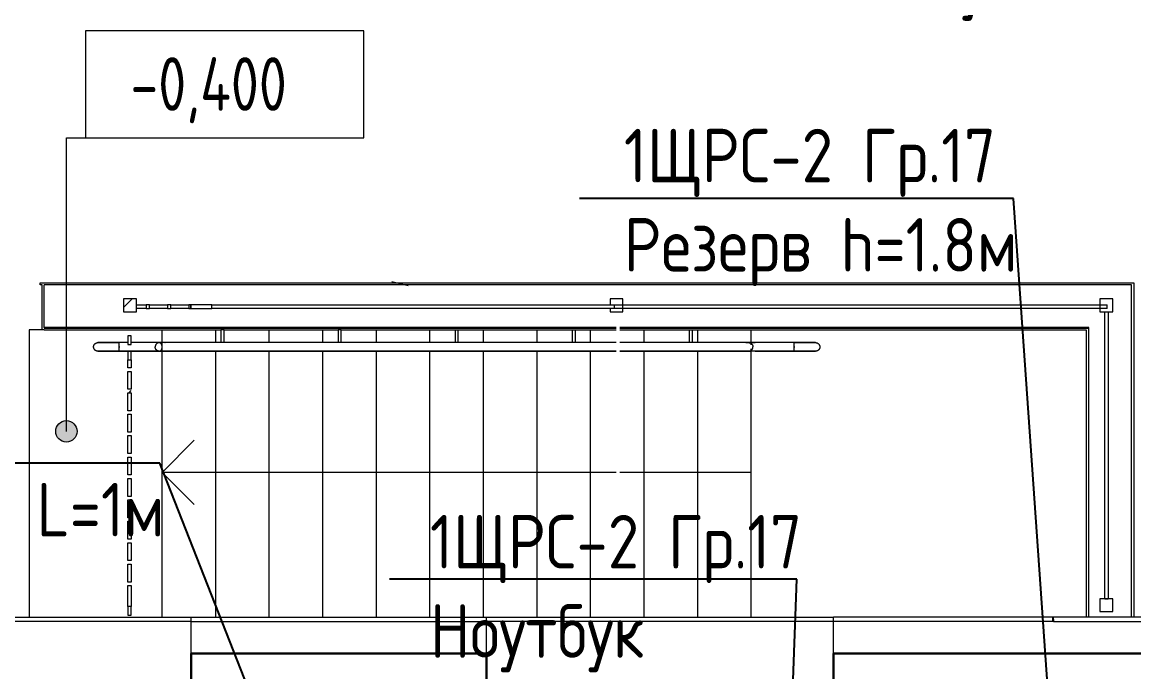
# Model space of a CAD drawing. Header units: millimetres. Extents: x -32 to 417638015, y -35 to 175284279.
# Drawn here: x 202696 to 207884, y 72335 to 75368 of the extents above; entities that cross this region are included whole.
import ezdxf
from ezdxf import colors
from ezdxf.entities.mleader import LeaderData, LeaderLine
from ezdxf.math import Vec2, Vec3

# ---------------------------------------------------------------- set-up
doc = ezdxf.new("R2010")
doc.units = ezdxf.units.MM
doc.layers.add('_ЭМ_Надписи', color=7, linetype='Continuous')
for name, color, linetype, lineweight in [('Аннотация', 7, 'Continuous', 18), ('Лестницы', 7, 'Continuous', 9), ('Ограждение', 7, 'Continuous', 9), ('Отметки', 7, 'Continuous', 9), ('Перекрытие', 7, 'Continuous', 18), ('Стены внутренние', 7, 'Continuous', 18), ('Стены наружные', 7, 'Continuous', 18), ('Стены несущие', 7, 'Continuous', 30), ('Стены отделка', 7, 'Continuous', 30), ('Стены штриховка', 7, 'Continuous', 9), ('Стрелки вверх', 7, 'Continuous', 18), ('ШТРИХОВКА', 252, 'Continuous', 15)]:
    doc.layers.add(name, color=color, linetype=linetype, lineweight=lineweight)
doc.styles.add('GOST Common_3', font='GOST_Common.ttf', dxfattribs={"width": 0.8, "height": 350})
doc.styles.add('ЭОМ', font='isocpeur.ttf', dxfattribs={"width": 0.85, "height": 250})
pattern_1 = [(45, (557.2, 188.9), (-106.066, 106.066), [])]

# ---------------------------------------------------------------- blocks, each defined once
blk = doc.blocks.new('1 этаж')
at = {"layer": 'Ограждение'}
h = blk.add_hatch(dxfattribs=at)
h.set_pattern_fill('FP_23', color=8, style=0, pattern_type=2)
h.set_pattern_definition(pattern_1)
h.paths.add_polyline_path([(34091.529, 22436.836), (34091.529, 22496.836), (34031.529, 22496.836), (34031.529, 22436.836)])
h = blk.add_hatch(dxfattribs=at)
h.set_pattern_fill('FP_23', color=8, style=0, pattern_type=2)
h.set_pattern_definition(pattern_1)
h.paths.add_polyline_path([(34067.571, 21020.441), (34067.571, 21060.441), (34051.571, 21060.441), (34051.571, 21020.441)])
h.paths.add_polyline_path([(34064.176, 22211.77), (34067.571, 22211.77), (34067.571, 22251.77), (34051.571, 22251.77), (34051.571, 22211.77)])
h.paths.add_polyline_path([(34051.571, 22284.303), (34067.571, 22284.303), (34067.571, 22324.303), (34051.571, 22324.303), (34051.571, 22292.443)])
h = blk.add_hatch(dxfattribs=at)
h.set_pattern_fill('FP_23', color=8, style=0, pattern_type=2)
h.set_pattern_definition(pattern_1)
h.paths.add_polyline_path([(34067.571, 21158.441), (34067.571, 21174.441), (34051.571, 21174.441), (34051.571, 21158.441)])
h.paths.add_polyline_path([(34067.571, 21258.441), (34067.571, 21274.441), (34051.571, 21274.441), (34051.571, 21258.441)])
h.paths.add_polyline_path([(34067.571, 21358.441), (34067.571, 21374.441), (34051.571, 21374.441), (34051.571, 21358.441)])
h.paths.add_polyline_path([(34067.571, 21458.441), (34067.571, 21474.441), (34051.571, 21474.441), (34051.571, 21458.441)])
h.paths.add_polyline_path([(34067.571, 21558.441), (34067.571, 21574.441), (34051.571, 21574.441), (34051.571, 21558.441)])
h.paths.add_polyline_path([(34067.571, 21658.441), (34067.571, 21674.441), (34051.571, 21674.441), (34051.571, 21658.441)])
h.paths.add_polyline_path([(34051.571, 21758.441), (34067.571, 21758.441), (34067.571, 21774.441), (34051.571, 21774.441)])
h.paths.add_polyline_path([(34067.571, 21858.441), (34067.571, 21874.441), (34051.571, 21874.441), (34051.571, 21858.441)])
h.paths.add_polyline_path([(34067.571, 21958.441), (34067.571, 21974.441), (34051.571, 21974.441), (34051.571, 21958.441)])
h.paths.add_polyline_path([(34067.571, 22058.441), (34067.571, 22074.441), (34051.571, 22074.441), (34051.571, 22058.441)])
h.paths.add_polyline_path([(34051.571, 22158.441), (34067.571, 22158.441), (34067.571, 22174.441), (34051.571, 22174.441)])
at = {"layer": 'Отметки'}
h = blk.add_hatch(color=8, dxfattribs=at)
edge = h.paths.add_edge_path()
edge.add_arc((33764.612, 21878.169), 50, 0, 360)
at = {"layer": 'Аннотация', "color": 8, "lineweight": 20, "extrusion": (0, 0, -1)}
for p, q in [((35153.242, 23748.32), (33853.242, 23748.32)), ((33853.242, 23748.32), (33853.242, 23248.32)), ((35153.242, 23248.32), (35153.242, 23748.32)), ((33853.242, 23248.32), (35153.242, 23248.32))]:
    blk.add_line(p, q, dxfattribs=at)
at = {"layer": 'Аннотация', "color": 8, "lineweight": 9}
blk.add_line((35359.97, 22557.956), (35283.256, 22576.786), dxfattribs=at)
at = {"layer": 'Лестницы', "color": 8}
for p, q in [((34211.571, 22360.22), (34211.571, 22362.443)), ((34211.571, 22292.443), (34211.571, 22350.22)), ((34461.571, 22360.22), (34461.571, 22362.443)), ((34461.571, 22360.22), (34461.571, 22362.443)), ((34461.571, 22292.443), (34461.571, 22350.22)), ((34461.571, 22292.443), (34461.571, 22350.22)), ((34711.571, 22360.22), (34711.571, 22362.443)), ((34711.571, 22360.22), (34711.571, 22362.443)), ((34711.571, 22292.443), (34711.571, 22350.22)), ((34711.571, 22292.443), (34711.571, 22350.22)), ((34961.571, 22360.22), (34961.571, 22362.443)), ((34961.571, 22360.22), (34961.571, 22362.443)), ((34961.571, 22292.443), (34961.571, 22350.22)), ((34961.571, 22292.443), (34961.571, 22350.22)), ((35211.571, 22360.22), (35211.571, 22362.443)), ((35211.571, 22360.22), (35211.571, 22362.443)), ((35211.571, 22292.443), (35211.571, 22350.22)), ((35211.571, 22292.443), (35211.571, 22350.22)), ((35461.571, 22360.22), (35461.571, 22362.443)), ((35461.571, 22360.22), (35461.571, 22362.443)), ((35461.571, 22292.443), (35461.571, 22350.22)), ((35461.571, 22292.443), (35461.571, 22350.22)), ((35711.571, 22360.22), (35711.571, 22362.443)), ((35711.571, 22360.22), (35711.571, 22362.443)), ((35711.571, 22292.443), (35711.571, 22350.22)), ((35711.571, 22292.443), (35711.571, 22350.22)), ((35961.571, 22360.22), (35961.571, 22362.443)), ((35961.571, 22360.22), (35961.571, 22362.443)), ((35961.571, 22292.443), (35961.571, 22350.22)), ((35961.571, 22292.443), (35961.571, 22350.22)), ((36211.571, 22360.22), (36211.571, 22362.443)), ((36211.571, 22360.22), (36211.571, 22362.443)), ((36211.571, 22292.443), (36211.571, 22350.22)), ((36211.571, 22292.443), (36211.571, 22350.22)), ((36461.571, 22360.22), (36461.571, 22362.443)), ((36461.571, 22360.22), (36461.571, 22362.443)), ((36461.571, 22292.443), (36461.571, 22350.22)), ((36461.571, 22292.443), (36461.571, 22350.22)), ((36711.571, 22360.22), (36711.571, 22362.443)), ((36711.571, 22360.22), (36711.571, 22362.443)), ((36711.571, 22292.443), (36711.571, 22350.22)), ((36711.571, 22292.443), (36711.571, 22350.22)), ((36961.571, 22360.22), (36961.571, 22362.443)), ((36961.571, 22360.22), (36961.571, 22362.443)), ((36961.571, 22292.443), (36961.571, 22350.22)), ((36961.571, 22292.443), (36961.571, 22350.22)), ((34211.571, 21010.22), (34211.571, 22252.443)), ((34461.571, 21010.22), (34461.571, 22252.443)), ((34461.571, 21010.22), (34461.571, 22252.443)), ((34711.571, 21010.22), (34711.571, 22252.443)), ((34711.571, 21010.22), (34711.571, 22252.443)), ((34961.571, 21010.22), (34961.571, 22252.443)), ((34961.571, 21010.22), (34961.571, 22252.443)), ((35211.571, 21010.22), (35211.571, 22252.443)), ((35211.571, 21010.22), (35211.571, 22252.443)), ((35461.571, 21010.22), (35461.571, 22252.443)), ((35461.571, 21010.22), (35461.571, 22252.443)), ((35711.571, 21010.22), (35711.571, 22252.443)), ((35711.571, 21010.22), (35711.571, 22252.443)), ((35961.571, 21010.22), (35961.571, 22252.443)), ((35961.571, 21010.22), (35961.571, 22252.443)), ((36211.571, 21010.22), (36211.571, 22252.443)), ((36211.571, 21010.22), (36211.571, 22252.443)), ((36461.571, 21010.22), (36461.571, 22252.443)), ((36461.571, 21010.22), (36461.571, 22252.443)), ((36711.571, 21010.22), (36711.571, 22252.443)), ((36711.571, 21010.22), (36711.571, 22252.443)), ((36961.571, 21010.22), (36961.571, 22252.443)), ((36961.571, 21010.22), (36961.571, 22252.443))]:
    blk.add_line(p, q, dxfattribs=at)
at = {"layer": 'Ограждение', "color": 8, "lineweight": 18}
for p, q in [((34091.529, 22496.836), (34031.529, 22496.836)), ((34031.529, 22496.836), (34031.529, 22436.836)), ((34091.529, 22436.836), (34091.529, 22496.836)), ((34152.698, 22468.443), (34136.698, 22468.443)), ((34136.698, 22468.443), (34136.698, 22452.443)), ((34152.698, 22452.443), (34152.698, 22468.443)), ((34252.698, 22468.443), (34236.698, 22468.443)), ((34236.698, 22468.443), (34236.698, 22452.443)), ((34252.698, 22452.443), (34252.698, 22468.443)), ((34345.135, 22468.443), (34336.698, 22468.443)), ((34336.698, 22468.443), (34336.698, 22452.443)), ((34443.346, 22468.443), (34345.135, 22468.443)), ((34345.135, 22468.443), (34345.135, 22452.443)), ((34345.135, 22452.443), (34345.135, 22468.443)), ((34443.346, 22452.443), (34443.346, 22468.443)), ((34031.529, 22436.836), (34091.529, 22436.836)), ((34136.698, 22452.443), (34152.698, 22452.443)), ((34236.698, 22452.443), (34252.698, 22452.443)), ((34336.698, 22452.443), (34345.135, 22452.443)), ((34345.135, 22452.443), (34443.346, 22452.443)), ((34067.571, 22324.303), (34051.571, 22324.303)), ((34051.571, 22324.303), (34051.571, 22284.303)), ((34067.571, 22284.303), (34067.571, 22324.303)), ((34051.571, 22284.303), (34067.571, 22284.303)), ((34067.571, 22251.77), (34051.571, 22251.77)), ((34051.571, 22251.77), (34051.571, 22211.77)), ((34051.571, 22211.77), (34067.571, 22211.77)), ((34067.571, 22211.77), (34067.571, 22251.77)), ((34067.571, 22174.441), (34051.571, 22174.441)), ((34051.571, 22158.441), (34067.571, 22158.441)), ((34067.571, 22074.441), (34051.571, 22074.441)), ((34051.571, 22058.441), (34067.571, 22058.441)), ((34067.571, 21974.441), (34051.571, 21974.441)), ((34051.571, 21958.441), (34067.571, 21958.441)), ((34067.571, 21874.441), (34051.571, 21874.441)), ((34051.571, 21858.441), (34067.571, 21858.441)), ((34067.571, 21774.441), (34051.571, 21774.441)), ((34051.571, 21758.441), (34067.571, 21758.441)), ((34067.571, 21674.441), (34051.571, 21674.441)), ((34051.571, 21658.441), (34067.571, 21658.441)), ((34067.571, 21574.441), (34051.571, 21574.441)), ((34051.571, 21558.441), (34067.571, 21558.441)), ((34067.571, 21474.441), (34051.571, 21474.441)), ((34051.571, 21458.441), (34067.571, 21458.441)), ((34067.571, 21374.441), (34051.571, 21374.441)), ((34051.571, 21358.441), (34067.571, 21358.441)), ((34067.571, 21274.441), (34051.571, 21274.441)), ((34051.571, 21258.441), (34067.571, 21258.441)), ((34067.571, 21174.441), (34051.571, 21174.441)), ((34051.571, 21158.441), (34067.571, 21158.441)), ((34067.571, 21060.441), (34051.571, 21060.441)), ((34051.571, 21060.441), (34051.571, 21020.441)), ((34051.571, 21020.441), (34067.571, 21020.441)), ((34067.571, 21020.441), (34067.571, 21060.441))]:
    blk.add_line(p, q, dxfattribs=at)
at = {"layer": 'Ограждение', "color": 8}
for p, q in [((34091.529, 22468.443), (34136.698, 22468.443)), ((34152.698, 22468.443), (34236.698, 22468.443)), ((34252.698, 22468.443), (34336.698, 22468.443)), ((34443.346, 22468.443), (36323.836, 22468.443)), ((36362.637, 22496.836), (36302.637, 22496.836)), ((36302.637, 22496.836), (36302.637, 22468.443)), ((36323.836, 22452.443), (36323.836, 22468.443)), ((36323.836, 22468.443), (38622.299, 22468.443)), ((36362.637, 22436.836), (36362.637, 22496.836)), ((38648.906, 22496.836), (38588.906, 22496.836)), ((38588.906, 22496.836), (38588.906, 22436.836)), ((38622.299, 22452.443), (38622.299, 22468.443)), ((38648.906, 22436.836), (38648.906, 22496.836)), ((34136.698, 22452.443), (34091.529, 22452.443)), ((34236.698, 22452.443), (34152.698, 22452.443)), ((34336.698, 22452.443), (34252.698, 22452.443)), ((36323.836, 22452.443), (34443.346, 22452.443)), ((36302.637, 22452.443), (36302.637, 22436.836)), ((36302.637, 22436.836), (36362.637, 22436.836)), ((38622.299, 22452.443), (36323.836, 22452.443)), ((38588.906, 22436.836), (38648.906, 22436.836)), ((38611.571, 21096.856), (38611.571, 22436.814)), ((38627.571, 22436.814), (38627.571, 21096.856)), ((34485.855, 22352.443), (34485.855, 22292.443)), ((34493.355, 22352.443), (34485.855, 22352.443)), ((34500.855, 22352.443), (34493.355, 22352.443)), ((34500.855, 22292.443), (34500.855, 22352.443)), ((35032.463, 22352.443), (35032.463, 22292.443)), ((35039.963, 22352.443), (35032.463, 22352.443)), ((35047.463, 22352.443), (35039.963, 22352.443)), ((35047.463, 22292.443), (35047.463, 22352.443)), ((35579.071, 22350.22), (35579.071, 22292.443)), ((35594.071, 22292.443), (35594.071, 22350.22)), ((36125.68, 22350.22), (36125.68, 22292.443)), ((36140.68, 22292.443), (36140.68, 22350.22)), ((36672.288, 22350.22), (36672.288, 22292.443)), ((36687.288, 22292.443), (36687.288, 22350.22)), ((34051.571, 22292.443), (34011.571, 22292.443)), ((34011.571, 22252.443), (34011.571, 22292.443)), ((34051.571, 22292.443), (34011.571, 22292.443)), ((34011.571, 22274.779), (34011.571, 22270.106)), ((34011.571, 22272.443), (34011.571, 22274.779)), ((34011.571, 22270.106), (34011.571, 22272.443)), ((34194.032, 22292.443), (34067.571, 22292.443)), ((34194.032, 22292.443), (34067.571, 22292.443)), ((34194.032, 22292.443), (34210.583, 22292.443)), ((36331.571, 22292.443), (34211.571, 22292.443)), ((34211.571, 22252.443), (34211.571, 22292.443)), ((36331.571, 22292.443), (34211.571, 22292.443)), ((36331.571, 22292.443), (34212.773, 22292.443)), ((34224.142, 22292.443), (34225.267, 22292.443)), ((36331.571, 22292.443), (34225.267, 22292.443)), ((36935.382, 22292.443), (36347.571, 22292.443)), ((36947.876, 22292.443), (36347.571, 22292.443)), ((36961.571, 22292.443), (36347.571, 22292.443)), ((36961.571, 22292.443), (36347.571, 22292.443)), ((36979.111, 22292.443), (36947.876, 22292.443)), ((36961.571, 22282.09), (36961.571, 22292.443)), ((36961.571, 22252.443), (36961.571, 22262.796)), ((37161.571, 22292.443), (36979.111, 22292.443)), ((37161.571, 22292.443), (36979.111, 22292.443)), ((37161.571, 22252.443), (37161.571, 22292.443)), ((37161.571, 22270.106), (37161.571, 22274.779)), ((37161.571, 22274.779), (37161.571, 22272.443)), ((37161.571, 22272.443), (37161.571, 22270.106)), ((34011.571, 22252.443), (34194.032, 22252.443)), ((34194.032, 22252.443), (34011.571, 22252.443)), ((34051.571, 22174.441), (34051.571, 22211.77)), ((34067.571, 22211.77), (34067.571, 22174.441)), ((34194.032, 22252.443), (34210.583, 22252.443)), ((34211.571, 22252.443), (36331.571, 22252.443)), ((36331.571, 22252.443), (34211.571, 22252.443)), ((34212.773, 22252.443), (36331.571, 22252.443)), ((34224.142, 22252.443), (34225.267, 22252.443)), ((36331.571, 22252.443), (34225.267, 22252.443)), ((36347.571, 22252.443), (36935.382, 22252.443)), ((36947.876, 22252.443), (36347.571, 22252.443)), ((36347.571, 22252.443), (36961.571, 22252.443)), ((36961.571, 22252.443), (36347.571, 22252.443)), ((36979.111, 22252.443), (36947.876, 22252.443)), ((36979.111, 22252.443), (37161.571, 22252.443)), ((37161.571, 22252.443), (36979.111, 22252.443)), ((38611.219, 21096.836), (38611.219, 22237.188)), ((34051.571, 22074.441), (34051.571, 22158.441)), ((34067.571, 22158.441), (34067.571, 22074.441)), ((34051.571, 21974.441), (34051.571, 22058.441)), ((34067.571, 22058.441), (34067.571, 21974.441)), ((34051.571, 21874.441), (34051.571, 21958.441)), ((34067.571, 21958.441), (34067.571, 21874.441)), ((34051.571, 21774.441), (34051.571, 21858.441)), ((34067.571, 21858.441), (34067.571, 21774.441)), ((34051.571, 21674.441), (34051.571, 21758.441)), ((34067.571, 21758.441), (34067.571, 21674.441)), ((34051.571, 21574.441), (34051.571, 21658.441)), ((34067.571, 21658.441), (34067.571, 21574.441)), ((34051.571, 21474.441), (34051.571, 21558.441)), ((34067.571, 21558.441), (34067.571, 21474.441)), ((34051.571, 21374.441), (34051.571, 21458.441)), ((34067.571, 21458.441), (34067.571, 21374.441)), ((34051.571, 21274.441), (34051.571, 21358.441)), ((34067.571, 21358.441), (34067.571, 21274.441)), ((34051.571, 21174.441), (34051.571, 21258.441)), ((34067.571, 21258.441), (34067.571, 21174.441)), ((34051.571, 21060.441), (34051.571, 21158.441)), ((34067.571, 21158.441), (34067.571, 21060.441)), ((38648.906, 21096.836), (38588.906, 21096.836)), ((38588.906, 21096.836), (38588.906, 21036.836)), ((38611.571, 21096.856), (38627.571, 21096.856)), ((38648.906, 21036.836), (38648.906, 21096.836)), ((38588.906, 21036.836), (38648.906, 21036.836))]:
    blk.add_line(p, q, dxfattribs=at)
at = {"layer": 'Ограждение', "color": 8, "flags": 128}
for points in [[(33891.571, 22272.443), (33891.587, 22273.243), (33891.635, 22274.041), (33891.715, 22274.837), (33891.827, 22275.629), (33891.97, 22276.416), (33892.145, 22277.197), (33892.35, 22277.97), (33892.587, 22278.734), (33892.854, 22279.488), (33893.15, 22280.231), (33893.476, 22280.962), (33893.832, 22281.678), (33894.215, 22282.381), (33894.626, 22283.067), (33895.065, 22283.736), (33895.53, 22284.387), (33896.02, 22285.019), (33896.535, 22285.631), (33897.075, 22286.221), (33897.637, 22286.79), (33898.222, 22287.336), (33898.828, 22287.858), (33899.455, 22288.355), (33900.101, 22288.827), (33900.765, 22289.272), (33901.447, 22289.691), (33902.145, 22290.082), (33902.858, 22290.445), (33903.585, 22290.779), (33904.324, 22291.084), (33905.076, 22291.359), (33905.837, 22291.603), (33906.608, 22291.817), (33907.387, 22292), (33908.172, 22292.152), (33908.963, 22292.272), (33909.758, 22292.361), (33910.556, 22292.417), (33911.356, 22292.442), (33911.571, 22292.443)], [(33911.571, 22252.443), (33910.772, 22252.459), (33909.973, 22252.507), (33909.177, 22252.587), (33908.385, 22252.698), (33907.598, 22252.842), (33906.817, 22253.016), (33906.044, 22253.222), (33905.28, 22253.458), (33904.526, 22253.725), (33903.783, 22254.022), (33903.053, 22254.348), (33902.336, 22254.703), (33901.634, 22255.087), (33900.948, 22255.498), (33900.279, 22255.936), (33899.628, 22256.401), (33898.996, 22256.891), (33898.384, 22257.407), (33897.793, 22257.946), (33897.224, 22258.509), (33896.679, 22259.094), (33896.157, 22259.7), (33895.659, 22260.326), (33895.188, 22260.973), (33894.742, 22261.637), (33894.323, 22262.318), (33893.932, 22263.016), (33893.569, 22263.729), (33893.235, 22264.456), (33892.931, 22265.196), (33892.656, 22265.947), (33892.411, 22266.709), (33892.197, 22267.479), (33892.014, 22268.258), (33891.862, 22269.044), (33891.742, 22269.834), (33891.654, 22270.629), (33891.597, 22271.427), (33891.573, 22272.227), (33891.571, 22272.443)], [(34011.571, 22292.443), (34007.573, 22292.443), (34003.58, 22292.443), (33999.6, 22292.443), (33995.64, 22292.443), (33991.705, 22292.443), (33987.801, 22292.443), (33983.936, 22292.443), (33980.115, 22292.443), (33976.344, 22292.443), (33972.63, 22292.443), (33968.978, 22292.443), (33965.394, 22292.443), (33961.883, 22292.443), (33958.453, 22292.443), (33955.107, 22292.443), (33951.852, 22292.443), (33948.692, 22292.443), (33945.633, 22292.443), (33942.679, 22292.443), (33939.836, 22292.443), (33937.107, 22292.443), (33934.498, 22292.443), (33932.011, 22292.443), (33929.652, 22292.443), (33927.424, 22292.443), (33925.331, 22292.443), (33923.376, 22292.443), (33921.561, 22292.443), (33919.891, 22292.443), (33918.368, 22292.443), (33916.993, 22292.443), (33915.77, 22292.443), (33914.7, 22292.443), (33913.785, 22292.443), (33913.026, 22292.443), (33912.426, 22292.443), (33911.983, 22292.443), (33911.7, 22292.443), (33911.577, 22292.443), (33911.571, 22292.443)], [(33911.571, 22292.443), (33911.651, 22292.443), (33911.891, 22292.443), (33912.291, 22292.443), (33912.849, 22292.443), (33913.565, 22292.443), (33914.438, 22292.443), (33915.466, 22292.443), (33916.648, 22292.443), (33917.982, 22292.443), (33919.465, 22292.443), (33921.096, 22292.443), (33922.872, 22292.443), (33924.79, 22292.443), (33926.846, 22292.443), (33929.038, 22292.443), (33931.362, 22292.443), (33933.814, 22292.443), (33936.391, 22292.443), (33939.088, 22292.443), (33941.901, 22292.443), (33944.825, 22292.443), (33947.856, 22292.443), (33950.989, 22292.443), (33954.219, 22292.443), (33957.541, 22292.443), (33960.949, 22292.443), (33964.439, 22292.443), (33968.003, 22292.443), (33971.638, 22292.443), (33975.336, 22292.443), (33979.092, 22292.443), (33982.9, 22292.443), (33986.754, 22292.443), (33990.648, 22292.443), (33994.575, 22292.443), (33998.529, 22292.443), (34002.504, 22292.443), (34006.494, 22292.443), (34010.492, 22292.443), (34011.571, 22292.443)], [(34199.078, 22292.443), (34197.799, 22292.402), (34196.532, 22292.28), (34195.287, 22292.08), (34194.075, 22291.807), (34192.905, 22291.466), (34191.783, 22291.065), (34190.715, 22290.611), (34189.705, 22290.111), (34188.756, 22289.574), (34187.868, 22289.006), (34187.041, 22288.415), (34186.273, 22287.807), (34185.564, 22287.187), (34184.91, 22286.56), (34184.308, 22285.929), (34183.756, 22285.298), (34183.25, 22284.67), (34182.787, 22284.046), (34182.364, 22283.428), (34181.979, 22282.817), (34181.627, 22282.214), (34181.307, 22281.62), (34181.017, 22281.034), (34180.753, 22280.457), (34180.515, 22279.889), (34180.3, 22279.328), (34180.107, 22278.776), (34179.934, 22278.232), (34179.779, 22277.694), (34179.643, 22277.163), (34179.522, 22276.638), (34179.418, 22276.118), (34179.329, 22275.603), (34179.254, 22275.093), (34179.193, 22274.585), (34179.145, 22274.081), (34179.11, 22273.579), (34179.088, 22273.078), (34179.078, 22272.578), (34179.078, 22272.443)], [(34199.078, 22252.443), (34197.799, 22252.484), (34196.532, 22252.606), (34195.287, 22252.805), (34194.075, 22253.079), (34192.905, 22253.419), (34191.783, 22253.821), (34190.715, 22254.275), (34189.705, 22254.775), (34188.756, 22255.312), (34187.868, 22255.88), (34187.041, 22256.471), (34186.273, 22257.079), (34185.564, 22257.699), (34184.91, 22258.326), (34184.308, 22258.957), (34183.756, 22259.588), (34183.25, 22260.216), (34182.787, 22260.84), (34182.364, 22261.458), (34181.979, 22262.069), (34181.627, 22262.672), (34181.307, 22263.266), (34181.017, 22263.852), (34180.753, 22264.429), (34180.515, 22264.997), (34180.3, 22265.557), (34180.107, 22266.11), (34179.934, 22266.654), (34179.779, 22267.192), (34179.643, 22267.723), (34179.522, 22268.248), (34179.418, 22268.767), (34179.329, 22269.282), (34179.254, 22269.793), (34179.193, 22270.3), (34179.145, 22270.805), (34179.11, 22271.307), (34179.088, 22271.808), (34179.078, 22272.308), (34179.078, 22272.443)], [(34212.773, 22292.443), (34211.821, 22292.443), (34210.841, 22292.443), (34209.834, 22292.443), (34208.802, 22292.443), (34207.746, 22292.443), (34206.668, 22292.443), (34205.569, 22292.443), (34204.453, 22292.443), (34203.32, 22292.443), (34202.171, 22292.443), (34201.01, 22292.443), (34199.838, 22292.443), (34198.656, 22292.443), (34197.467, 22292.443), (34196.273, 22292.443), (34195.074, 22292.443), (34194.032, 22292.443)], [(34211.571, 22270.621), (34211.571, 22272.443), (34211.571, 22274.265)], [(36935.382, 22292.443), (36937.603, 22292.443), (36939.89, 22292.443), (36942.24, 22292.443), (36944.649, 22292.443), (36947.113, 22292.443), (36949.628, 22292.443), (36952.191, 22292.443), (36954.796, 22292.443), (36957.441, 22292.443), (36960.12, 22292.443), (36962.829, 22292.443), (36965.565, 22292.443), (36968.322, 22292.443), (36971.096, 22292.443), (36973.884, 22292.443), (36976.679, 22292.443), (36979.111, 22292.443)], [(36951.623, 22292.28), (36952.868, 22292.08), (36954.08, 22291.807), (36955.251, 22291.466), (36956.373, 22291.065), (36957.44, 22290.611), (36958.45, 22290.111), (36959.399, 22289.574), (36960.287, 22289.006), (36961.115, 22288.415), (36961.882, 22287.807), (36962.591, 22287.187), (36963.245, 22286.56), (36963.847, 22285.929), (36964.399, 22285.298), (36964.905, 22284.67), (36965.368, 22284.046), (36965.791, 22283.428), (36966.177, 22282.817), (36966.528, 22282.214), (36966.848, 22281.62), (36967.138, 22281.034), (36967.402, 22280.457), (36967.64, 22279.889), (36967.855, 22279.328), (36968.048, 22278.776), (36968.222, 22278.232), (36968.376, 22277.694), (36968.513, 22277.163), (36968.633, 22276.638), (36968.737, 22276.118), (36968.826, 22275.603), (36968.901, 22275.093), (36968.962, 22274.585), (36969.01, 22274.081), (36969.045, 22273.579), (36969.067, 22273.078), (36969.077, 22272.578), (36969.078, 22272.443)], [(36951.623, 22252.606), (36952.868, 22252.805), (36954.08, 22253.079), (36955.251, 22253.419), (36956.373, 22253.821), (36957.44, 22254.275), (36958.45, 22254.775), (36959.399, 22255.312), (36960.287, 22255.88), (36961.115, 22256.471), (36961.882, 22257.079), (36962.591, 22257.699), (36963.245, 22258.326), (36963.847, 22258.957), (36964.399, 22259.588), (36964.905, 22260.216), (36965.368, 22260.84), (36965.791, 22261.458), (36966.177, 22262.069), (36966.528, 22262.672), (36966.848, 22263.266), (36967.138, 22263.852), (36967.402, 22264.429), (36967.64, 22264.997), (36967.855, 22265.557), (36968.048, 22266.11), (36968.222, 22266.654), (36968.376, 22267.192), (36968.513, 22267.723), (36968.633, 22268.248), (36968.737, 22268.767), (36968.826, 22269.282), (36968.901, 22269.793), (36968.962, 22270.3), (36969.01, 22270.805), (36969.045, 22271.307), (36969.067, 22271.808), (36969.077, 22272.308), (36969.078, 22272.443)], [(37161.571, 22292.443), (37165.57, 22292.443), (37169.563, 22292.443), (37173.543, 22292.443), (37177.503, 22292.443), (37181.438, 22292.443), (37185.342, 22292.443), (37189.207, 22292.443), (37193.028, 22292.443), (37196.799, 22292.443), (37200.513, 22292.443), (37204.165, 22292.443), (37207.749, 22292.443), (37211.259, 22292.443), (37214.69, 22292.443), (37218.036, 22292.443), (37221.291, 22292.443), (37224.451, 22292.443), (37227.51, 22292.443), (37230.464, 22292.443), (37233.307, 22292.443), (37236.036, 22292.443), (37238.645, 22292.443), (37241.132, 22292.443), (37243.491, 22292.443), (37245.719, 22292.443), (37247.812, 22292.443), (37249.767, 22292.443), (37251.582, 22292.443), (37253.252, 22292.443), (37254.775, 22292.443), (37256.15, 22292.443), (37257.373, 22292.443), (37258.443, 22292.443), (37259.358, 22292.443), (37260.116, 22292.443), (37260.717, 22292.443), (37261.16, 22292.443), (37261.442, 22292.443), (37261.566, 22292.443), (37261.571, 22292.443)], [(37261.571, 22292.443), (37261.491, 22292.443), (37261.252, 22292.443), (37260.852, 22292.443), (37260.294, 22292.443), (37259.578, 22292.443), (37258.705, 22292.443), (37257.677, 22292.443), (37256.495, 22292.443), (37255.161, 22292.443), (37253.678, 22292.443), (37252.047, 22292.443), (37250.271, 22292.443), (37248.353, 22292.443), (37246.297, 22292.443), (37244.105, 22292.443), (37241.781, 22292.443), (37239.329, 22292.443), (37236.752, 22292.443), (37234.055, 22292.443), (37231.242, 22292.443), (37228.318, 22292.443), (37225.287, 22292.443), (37222.153, 22292.443), (37218.923, 22292.443), (37215.602, 22292.443), (37212.193, 22292.443), (37208.704, 22292.443), (37205.14, 22292.443), (37201.505, 22292.443), (37197.807, 22292.443), (37194.051, 22292.443), (37190.243, 22292.443), (37186.389, 22292.443), (37182.495, 22292.443), (37178.568, 22292.443), (37174.614, 22292.443), (37170.639, 22292.443), (37166.649, 22292.443), (37162.651, 22292.443), (37161.571, 22292.443)], [(37261.571, 22292.443), (37262.371, 22292.427), (37263.17, 22292.379), (37263.966, 22292.299), (37264.758, 22292.187), (37265.545, 22292.044), (37266.326, 22291.87), (37267.099, 22291.664), (37267.863, 22291.428), (37268.617, 22291.161), (37269.36, 22290.864), (37270.09, 22290.538), (37270.807, 22290.183), (37271.509, 22289.799), (37272.195, 22289.388), (37272.864, 22288.95), (37273.515, 22288.485), (37274.147, 22287.994), (37274.759, 22287.479), (37275.35, 22286.94), (37275.919, 22286.377), (37276.464, 22285.792), (37276.986, 22285.186), (37277.483, 22284.559), (37277.955, 22283.913), (37278.401, 22283.249), (37278.82, 22282.567), (37279.211, 22281.869), (37279.573, 22281.157), (37279.908, 22280.43), (37280.212, 22279.69), (37280.487, 22278.939), (37280.732, 22278.177), (37280.946, 22277.406), (37281.129, 22276.628), (37281.28, 22275.842), (37281.401, 22275.051), (37281.489, 22274.256), (37281.546, 22273.458), (37281.57, 22272.659), (37281.571, 22272.443)], [(37281.571, 22272.443), (37281.555, 22271.643), (37281.507, 22270.845), (37281.428, 22270.049), (37281.316, 22269.257), (37281.173, 22268.47), (37280.998, 22267.689), (37280.793, 22266.916), (37280.556, 22266.152), (37280.289, 22265.397), (37279.993, 22264.655), (37279.666, 22263.924), (37279.311, 22263.207), (37278.928, 22262.505), (37278.517, 22261.819), (37278.078, 22261.15), (37277.613, 22260.499), (37277.123, 22259.867), (37276.608, 22259.255), (37276.068, 22258.664), (37275.506, 22258.096), (37274.921, 22257.55), (37274.314, 22257.028), (37273.688, 22256.531), (37273.042, 22256.059), (37272.378, 22255.613), (37271.696, 22255.195), (37270.998, 22254.804), (37270.285, 22254.441), (37269.558, 22254.107), (37268.819, 22253.802), (37268.067, 22253.527), (37267.306, 22253.283), (37266.535, 22253.069), (37265.756, 22252.886), (37264.971, 22252.734), (37264.18, 22252.614), (37263.385, 22252.525), (37262.587, 22252.469), (37261.787, 22252.444), (37261.571, 22252.443)], [(34011.571, 22252.443), (34007.573, 22252.443), (34003.58, 22252.443), (33999.6, 22252.443), (33995.64, 22252.443), (33991.705, 22252.443), (33987.801, 22252.443), (33983.936, 22252.443), (33980.115, 22252.443), (33976.344, 22252.443), (33972.63, 22252.443), (33968.978, 22252.443), (33965.394, 22252.443), (33961.883, 22252.443), (33958.453, 22252.443), (33955.107, 22252.443), (33951.852, 22252.443), (33948.692, 22252.443), (33945.633, 22252.443), (33942.679, 22252.443), (33939.836, 22252.443), (33937.107, 22252.443), (33934.498, 22252.443), (33932.011, 22252.443), (33929.652, 22252.443), (33927.424, 22252.443), (33925.331, 22252.443), (33923.376, 22252.443), (33921.561, 22252.443), (33919.891, 22252.443), (33918.368, 22252.443), (33916.993, 22252.443), (33915.77, 22252.443), (33914.7, 22252.443), (33913.785, 22252.443), (33913.026, 22252.443), (33912.426, 22252.443), (33911.983, 22252.443), (33911.7, 22252.443), (33911.577, 22252.443), (33911.571, 22252.443)], [(33911.571, 22252.443), (33911.651, 22252.443), (33911.891, 22252.443), (33912.291, 22252.443), (33912.849, 22252.443), (33913.565, 22252.443), (33914.438, 22252.443), (33915.466, 22252.443), (33916.648, 22252.443), (33917.982, 22252.443), (33919.465, 22252.443), (33921.096, 22252.443), (33922.872, 22252.443), (33924.79, 22252.443), (33926.846, 22252.443), (33929.038, 22252.443), (33931.362, 22252.443), (33933.814, 22252.443), (33936.391, 22252.443), (33939.088, 22252.443), (33941.901, 22252.443), (33944.825, 22252.443), (33947.856, 22252.443), (33950.989, 22252.443), (33954.219, 22252.443), (33957.541, 22252.443), (33960.949, 22252.443), (33964.439, 22252.443), (33968.003, 22252.443), (33971.638, 22252.443), (33975.336, 22252.443), (33979.092, 22252.443), (33982.9, 22252.443), (33986.754, 22252.443), (33990.648, 22252.443), (33994.575, 22252.443), (33998.529, 22252.443), (34002.504, 22252.443), (34006.494, 22252.443), (34010.492, 22252.443), (34011.571, 22252.443)], [(34194.032, 22252.443), (34195.232, 22252.443), (34196.43, 22252.443), (34197.624, 22252.443), (34198.812, 22252.443), (34199.992, 22252.443), (34201.163, 22252.443), (34202.323, 22252.443), (34203.469, 22252.443), (34204.601, 22252.443), (34205.715, 22252.443), (34206.811, 22252.443), (34207.886, 22252.443), (34208.939, 22252.443), (34209.968, 22252.443), (34210.972, 22252.443), (34211.948, 22252.443), (34212.773, 22252.443)], [(36979.111, 22252.443), (36976.311, 22252.443), (36973.516, 22252.443), (36970.731, 22252.443), (36967.958, 22252.443), (36965.204, 22252.443), (36962.471, 22252.443), (36959.766, 22252.443), (36957.091, 22252.443), (36954.451, 22252.443), (36951.851, 22252.443), (36949.295, 22252.443), (36946.786, 22252.443), (36944.329, 22252.443), (36941.927, 22252.443), (36939.586, 22252.443), (36937.307, 22252.443), (36935.382, 22252.443)], [(37161.571, 22252.443), (37165.57, 22252.443), (37169.563, 22252.443), (37173.543, 22252.443), (37177.503, 22252.443), (37181.438, 22252.443), (37185.342, 22252.443), (37189.207, 22252.443), (37193.028, 22252.443), (37196.799, 22252.443), (37200.513, 22252.443), (37204.165, 22252.443), (37207.749, 22252.443), (37211.259, 22252.443), (37214.69, 22252.443), (37218.036, 22252.443), (37221.291, 22252.443), (37224.451, 22252.443), (37227.51, 22252.443), (37230.464, 22252.443), (37233.307, 22252.443), (37236.036, 22252.443), (37238.645, 22252.443), (37241.132, 22252.443), (37243.491, 22252.443), (37245.719, 22252.443), (37247.812, 22252.443), (37249.767, 22252.443), (37251.582, 22252.443), (37253.252, 22252.443), (37254.775, 22252.443), (37256.15, 22252.443), (37257.373, 22252.443), (37258.443, 22252.443), (37259.358, 22252.443), (37260.116, 22252.443), (37260.717, 22252.443), (37261.16, 22252.443), (37261.442, 22252.443), (37261.566, 22252.443), (37261.571, 22252.443)], [(37261.571, 22252.443), (37261.491, 22252.443), (37261.252, 22252.443), (37260.852, 22252.443), (37260.294, 22252.443), (37259.578, 22252.443), (37258.705, 22252.443), (37257.677, 22252.443), (37256.495, 22252.443), (37255.161, 22252.443), (37253.678, 22252.443), (37252.047, 22252.443), (37250.271, 22252.443), (37248.353, 22252.443), (37246.297, 22252.443), (37244.105, 22252.443), (37241.781, 22252.443), (37239.329, 22252.443), (37236.752, 22252.443), (37234.055, 22252.443), (37231.242, 22252.443), (37228.318, 22252.443), (37225.287, 22252.443), (37222.153, 22252.443), (37218.923, 22252.443), (37215.602, 22252.443), (37212.193, 22252.443), (37208.704, 22252.443), (37205.14, 22252.443), (37201.505, 22252.443), (37197.807, 22252.443), (37194.051, 22252.443), (37190.243, 22252.443), (37186.389, 22252.443), (37182.495, 22252.443), (37178.568, 22252.443), (37174.614, 22252.443), (37170.639, 22252.443), (37166.649, 22252.443), (37162.651, 22252.443), (37161.571, 22252.443)]]:
    blk.add_lwpolyline(points, dxfattribs=at)
at = {"layer": 'Ограждение', "color": 8}
for start_param, end_param in [(4.71238898, 6.41111295), (3.02780479, 4.71238898)]:
    blk.add_ellipse((34199.078, 22272.443), major_axis=(0, 20), ratio=0.62469505, start_param=start_param, end_param=end_param, dxfattribs=at)
at = {"layer": 'Отметки', "color": 8, "lineweight": 20}
for p, q in [((33764.612, 23248.32), (34503.242, 23248.32)), ((33764.612, 21878.169), (33764.612, 23248.32))]:
    blk.add_line(p, q, dxfattribs=at)
at = {"layer": 'Отметки', "color": 8}
blk.add_circle((33764.612, 21878.169), 50, dxfattribs=at)
at = {"layer": 'Перекрытие', "color": 8}
for p, q in [((33591.571, 22352.443), (33591.571, 21010.22)), ((33651.571, 22352.443), (33591.571, 22352.443)), ((34211.571, 22292.443), (34211.571, 22350.22)), ((34211.571, 21010.22), (34211.571, 22252.443)), ((38368.627, 21010.22), (38371.424, 21010.22))]:
    blk.add_line(p, q, dxfattribs=at)
at = {"layer": 'Стены внутренние', "color": 8}
for p, q in [((33661.571, 22362.443), (33661.571, 22562.443)), ((36331.571, 22362.443), (33661.571, 22362.443)), ((38536.571, 22362.443), (36347.571, 22362.443)), ((38536.571, 21010.22), (38536.571, 22362.443))]:
    blk.add_line(p, q, dxfattribs=at)
at = {"layer": 'Стены наружные', "color": 8}
for p, q in [((33641.571, 22572.443), (38746.571, 22572.443)), ((33641.571, 22562.443), (33641.571, 22572.443)), ((38746.571, 22572.443), (38746.571, 21010.22)), ((33651.571, 22562.443), (33641.571, 22562.443)), ((33651.571, 22352.443), (33651.571, 22562.443)), ((38736.571, 22562.443), (33661.571, 22562.443)), ((38736.571, 21010.22), (38736.571, 22562.443)), ((33661.571, 22352.443), (33651.571, 22352.443)), ((33661.571, 22362.443), (33661.571, 22360.22)), ((33661.571, 22360.22), (36331.571, 22360.22)), ((33661.571, 22350.22), (33661.571, 22352.443)), ((34485.864, 22350.22), (33661.571, 22350.22)), ((35032.472, 22350.22), (34500.855, 22350.22)), ((36331.571, 22350.22), (35047.463, 22350.22)), ((36347.571, 22360.22), (38536.571, 22360.22)), ((38526.571, 22350.22), (36347.571, 22350.22)), ((38526.571, 21010.22), (38526.571, 22350.22)), ((32727.554, 21010.22), (34347.554, 21010.22)), ((34347.554, 20990.22), (32727.554, 20990.22)), ((35725.296, 21010.22), (37345.296, 21010.22)), ((37345.296, 20990.22), (35725.296, 20990.22))]:
    blk.add_line(p, q, dxfattribs=at)
at = {"layer": 'Стены несущие', "color": 8}
for p, q in [((34347.554, 20840.22), (35725.296, 20840.22)), ((34347.554, 20640.22), (34347.554, 20840.22)), ((35725.296, 20840.22), (35725.296, 20640.22)), ((39871.702, 20840.22), (37345.296, 20840.22)), ((37345.296, 20640.22), (37345.296, 20840.22))]:
    blk.add_line(p, q, dxfattribs=at)
at = {"layer": 'Стены отделка', "color": 8, "lineweight": 9}
for p, q in [((34347.554, 21010.22), (35725.296, 21010.22)), ((34347.554, 20840.22), (34347.554, 21010.22)), ((34347.554, 20990.22), (35725.296, 20990.22)), ((35725.296, 20840.22), (35725.296, 21010.22)), ((38368.627, 21010.22), (37345.296, 21010.22)), ((37345.296, 20840.22), (37345.296, 21010.22)), ((38371.66, 20990.22), (37345.296, 20990.22)), ((38368.627, 20990.22), (38368.627, 21010.22)), ((38371.413, 21011.22), (38371.66, 20990.22)), ((39871.702, 21011.22), (38371.413, 21011.22)), ((39871.702, 21010.22), (38371.424, 21010.22))]:
    blk.add_line(p, q, dxfattribs=at)
at = {"layer": 'Стены штриховка', "color": 8}
blk.add_line((38371.66, 20990.22), (39871.702, 20990.22), dxfattribs=at)
at = {"layer": 'Стрелки вверх', "color": 8}
for p, q in [((34211.571, 21686.331), (34361.571, 21836.331)), ((34461.571, 21686.331), (34211.571, 21686.331)), ((34211.571, 21686.331), (34361.571, 21536.331)), ((34711.571, 21686.331), (34461.571, 21686.331)), ((34961.571, 21686.331), (34711.571, 21686.331)), ((35211.571, 21686.331), (34961.571, 21686.331)), ((35461.571, 21686.331), (35211.571, 21686.331)), ((35711.571, 21686.331), (35461.571, 21686.331)), ((35961.571, 21686.331), (35711.571, 21686.331)), ((36211.571, 21686.331), (35961.571, 21686.331)), ((36331.571, 21686.331), (36211.571, 21686.331)), ((36461.571, 21686.331), (36347.571, 21686.331)), ((36711.571, 21686.331), (36461.571, 21686.331)), ((36961.571, 21686.331), (36711.571, 21686.331))]:
    blk.add_line(p, q, dxfattribs=at)
at = {"layer": 'Отметки', "color": 8, "lineweight": 20, "insert": (34063.252, 23625.027), "char_height": 250, "width": 1055.97624, "attachment_point": 1, "line_spacing_factor": 1.022761, "style": 'GOST Common_3'}
blk.add_mtext('-0,400', dxfattribs=at)

msp = doc.modelspace()

# ---------------------------------------------------------------- block references
at = {"layer": 'ШТРИХОВКА'}
msp.add_blockref('1 этаж', (169137.4, 51579.3), dxfattribs=at)

# ---------------------------------------------------------------- leaders
at = {"layer": '_ЭМ_Надписи', "color": 7, "ltscale": 5}
ml = msp.add_multileader_mtext('Standard', dxfattribs=at)
ml.set_content('{\\fGOST Common|b0|i0|c204|p34;\\W0.9;\\C256;1ЩРС-2\\fISOCPEUR|b0|i0|c204|p34;\\W0.85; Гр.28\\PЭл.суш. \\fGOST Common|b0|i0|c0|p34;\\W0.9;h=0.9\\fGOST Common|b0|i0|c204|p34;м \\fGOST Common|b0|i0|c0|p34;L=1\\fGOST Common|b0|i0|c204|p34;м}', color=1, style='ЭОМ')
ml.set_leader_properties()
ml.build(insert=Vec2(0, 0))
ml.multileader.update_dxf_attribs({"text_left_attachment_type": 6, "text_right_attachment_type": 6, "dogleg_length": 0, "arrow_head_size": 200})
ctx = ml.context
ctx.base_point, ctx.char_height, ctx.arrow_head_size, ctx.landing_gap_size, ctx.plane_origin = Vec3(206594.4, 75784, -64.3), 250, 200, 0, Vec3(185321.1, 80922.9, -64.3)
ctx.left_attachment, ctx.right_attachment = 6, 6
notes = []
notes.append((ctx, [(1, (1, 1, 0), (209154, 75784, -64.3), (-1, 0), 0, [(0, [(210206.8, 65221.9, -64.3)], 0, [])])]))
ctx.mtext.insert, ctx.mtext.width, ctx.mtext.defined_height, ctx.mtext.flow_direction = Vec3(206594.4, 76109, -64.3), 3012.564, 673.2, 5
ml = msp.add_multileader_mtext('Standard', dxfattribs=at)
ml.set_content('{\\fGOST Common|b0|i0|c204|p34;\\W0.9;\\C256;1ЩРС-2\\fISOCPEUR|b0|i0|c204|p34;\\W0.85; Гр.17\\PРезерв \\fGOST Common|b0|i0|c0|p34;\\W0.9;h=\\fGOST Common|b0|i0|c204|p34;1\\fGOST Common|b0|i0|c0|p34;.\\fGOST Common|b0|i0|c204|p34;8м}', color=1, style='ЭОМ')
ml.set_leader_properties()
ml.build(insert=Vec2(0, 0))
ml.multileader.update_dxf_attribs({"text_left_attachment_type": 6, "text_right_attachment_type": 6, "dogleg_length": 0, "arrow_head_size": 200})
ctx = ml.context
ctx.base_point, ctx.char_height, ctx.arrow_head_size, ctx.landing_gap_size, ctx.plane_origin = Vec3(205504, 74545.1), 250, 200, 0, Vec3(183574.8, 81454.7)
ctx.left_attachment, ctx.right_attachment = 6, 6
notes.append((ctx, [(1, (1, 1, 0), (207323.4, 74545.1), (-1, 0), 0, [(0, [(207800.7, 67683.2)], 0, [])])]))
ctx.mtext.insert, ctx.mtext.width, ctx.mtext.defined_height, ctx.mtext.flow_direction = Vec3(205504, 74870.1), 2250.396, 578.6, 5
ml = msp.add_multileader_mtext('Standard', dxfattribs=at)
ml.set_content('{\\fGOST Common|b0|i0|c204|p34;\\W0.9;\\C256;1ЩРС-2\\fISOCPEUR|b0|i0|c204|p34;\\W0.85; Гр.27\\PЭл.суш. \\fGOST Common|b0|i0|c0|p34;\\W0.9;h=\\fGOST Common|b0|i0|c204|p34;0\\fGOST Common|b0|i0|c0|p34;.\\fGOST Common|b0|i0|c204|p34;9м \\fGOST Common|b0|i0|c0|p34;L=1\\fGOST Common|b0|i0|c204|p34;м}', color=1, style='ЭОМ')
ml.set_leader_properties()
ml.build(insert=Vec2(0, 0))
ml.multileader.update_dxf_attribs({"text_left_attachment_type": 6, "text_right_attachment_type": 6, "dogleg_length": 0, "arrow_head_size": 200})
ctx = ml.context
ctx.base_point, ctx.char_height, ctx.arrow_head_size, ctx.landing_gap_size, ctx.plane_origin = Vec3(200778, 73308.6, -64.3), 250, 200, 0, Vec3(181644, 80890, -64.3)
ctx.left_attachment, ctx.right_attachment = 6, 6
notes.append((ctx, [(1, (1, 1, 0), (203337.6, 73308.6, -64.3), (-1, 0), 0, [(0, [(206529.7, 65189.1, -64.3)], 0, [])])]))
ctx.mtext.insert, ctx.mtext.width, ctx.mtext.defined_height, ctx.mtext.flow_direction = Vec3(200778, 73633.6, -64.3), 2581.7, 673.2, 5
ml = msp.add_multileader_mtext('Standard', dxfattribs=at)
ml.set_content('{\\fGOST Common|b0|i0|c204|p34;\\W0.9;\\C256;1ЩРС-2\\fISOCPEUR|b0|i0|c204|p34;\\W0.85; Гр.17\\PНоутбук\\P\\pxql;\\fGOST Common|b0|i0|c0|p34;\\W0.9;h=\\fGOST Common|b0|i0|c204|p34;0,3м}', color=1, style='ЭОМ')
ml.set_leader_properties()
ml.build(insert=Vec2(0, 0))
ml.multileader.update_dxf_attribs({"text_left_attachment_type": 6, "text_right_attachment_type": 6, "dogleg_length": 0, "arrow_head_size": 200})
ctx = ml.context
ctx.base_point, ctx.char_height, ctx.arrow_head_size, ctx.landing_gap_size, ctx.plane_origin = Vec3(204599, 72767.2), 250, 200, 0, Vec3(181948.4, 82869)
ctx.left_attachment, ctx.right_attachment = 6, 6
notes.append((ctx, [(1, (1, 1, 0), (206311.5, 72767.2), (-1, 0), 0, [(0, [(206174.3, 69097.5)], 0, [])])]))
ctx.mtext.insert, ctx.mtext.width, ctx.mtext.defined_height, ctx.mtext.flow_direction = Vec3(204599, 73067.2), 2073.809, 545.6, 5
for ctx, leaders in notes:
    for number, flags, end, landing, length, lines in leaders:
        leader = LeaderData()
        leader.index, (leader.has_last_leader_line, leader.has_dogleg_vector, leader.attachment_direction) = number, flags
        leader.last_leader_point, leader.dogleg_vector, leader.dogleg_length = Vec3(end), Vec3(landing), length
        for number, points, colour, breaks in lines:
            line = LeaderLine()
            line.index, line.vertices, line.color, line.breaks = number, Vec3.list(points), colors.encode_raw_color(colour), breaks
            leader.lines.append(line)
        ctx.leaders.append(leader)

doc.saveas('drawing.dxf')
